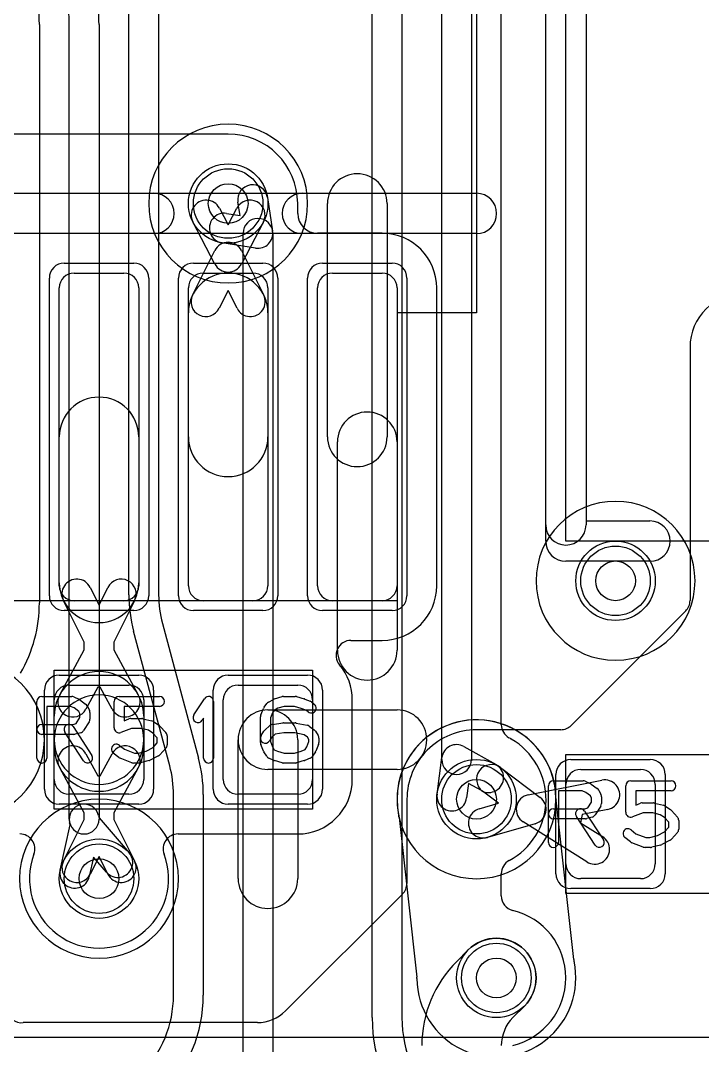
# Model space of a CAD drawing. Extents: x 0 to 23.1, y -0.5 to 20.
# Drawn here: x 5 to 8.44, y 2.76 to 7.92 of the extents above; entities that cross this region are included whole.
import ezdxf

# ---------------------------------------------------------------- set-up
doc = ezdxf.new("R2010")
doc.units = 0
for name, color, linetype in [('Hole', 1, 'CONTINUOUS'), ('L1', 3, 'CONTINUOUS'), ('L2', 3, 'CONTINUOUS'), ('L3', 3, 'CONTINUOUS'), ('L4', 3, 'CONTINUOUS'), ('MetalMask-A', 176, 'CONTINUOUS'), ('PartsArea-A', 111, 'CONTINUOUS'), ('PartsSilk-A', 221, 'CONTINUOUS'), ('Resist-A', 2, 'CONTINUOUS'), ('Resist-B', 2, 'CONTINUOUS'), ('Silk-A', 140, 'CONTINUOUS')]:
    doc.layers.add(name, color=color, linetype=linetype)

msp = doc.modelspace()

# ---------------------------------------------------------------- linework, layer by layer
at = {"layer": 'Hole'}
for centre in [(6.05, 7), (8, 5.1), (7.3, 4), (5.4, 3.6), (7.4, 3.1)]:
    msp.add_circle(centre, 0.1, dxfattribs=at)
at = {"layer": 'L1'}
for p, q in [((6.05, 7.35004), (1.72505, 7.35004)), ((6.00568, 6.97685), (6.05, 6.892)), ((6.05, 6.892), (6.09432, 6.97685)), ((6.40004, 6.95004), (6.40004, 7)), ((6.55, 5.825), (6.55, 7)), ((6.85, 7), (6.85, 5.825)), ((5.98352, 6.69528), (5.87272, 6.90741)), ((6.22728, 6.90741), (6.11648, 6.69528)), ((6.825, 6.85004), (6.50004, 6.85004)), ((5.87104, 6.53929), (5.98289, 6.76348)), ((6.11711, 6.76348), (6.22896, 6.53929)), ((5.275, 6.65), (5.525, 6.65)), ((5.925, 6.65), (6.175, 6.65)), ((6.575, 6.65), (6.825, 6.65)), ((5.2, 5.075), (5.2, 6.575)), ((5.6, 6.575), (5.6, 5.075)), ((5.85, 5.075), (5.85, 6.575)), ((6.05, 6.56201), (6.00526, 6.47233)), ((6.09474, 6.47233), (6.05, 6.56201)), ((6.25, 6.575), (6.25, 5.075)), ((6.5, 5.075), (6.5, 6.575)), ((6.9, 6.575), (6.9, 5.075)), ((7.10004, 5.075), (7.10004, 6.575)), ((5.85, 5.825), (5.85, 6.45)), ((6.25, 6.45), (6.25, 5.825)), ((8.37496, 6.275), (8.37496, 5.00107)), ((5.2, 5.08929), (5.2, 5.825)), ((5.6, 5.825), (5.6, 5.08929)), ((6.6, 4.75), (6.6, 5.8)), ((6.9, 5.8), (6.9, 4.75)), ((5.35526, 5.06696), (5.4, 4.97728)), ((5.4, 4.97728), (5.44474, 5.06696)), ((5.325, 4.79162), (5.22104, 5)), ((5.525, 5), (5.275, 5)), ((5.57896, 5), (5.475, 4.79162)), ((6.175, 5), (5.925, 5)), ((6.825, 5), (6.575, 5)), ((8.35244, 4.94748), (7.77698, 4.37202)), ((5.20215, 4.525), (5.325, 4.75186)), ((5.325, 4.75186), (5.325, 4.79162)), ((5.475, 4.79162), (5.475, 4.75186)), ((5.475, 4.75186), (5.59785, 4.525)), ((6.66818, 4.79996), (6.825, 4.79996)), ((5.25, 4.575), (5.55, 4.575)), ((5.39445, 4.56511), (5.33405, 4.45358)), ((5.40555, 4.56511), (5.39445, 4.56511)), ((5.46595, 4.45358), (5.40555, 4.56511)), ((6.1, 4.575), (6.4, 4.575)), ((5.175, 4.1), (5.175, 4.5)), ((5.625, 4.5), (5.625, 4.1)), ((6.025, 4.1), (6.025, 4.5)), ((6.475, 4.5), (6.475, 4.1)), ((6.67504, 4.1), (6.67504, 4.5)), ((6.25, 4.45), (6.9, 4.45)), ((5.175, 4.3), (5.175, 4.41786)), ((5.625, 4.41786), (5.625, 4.3)), ((7.72395, 4.35005), (7.3, 4.35005)), ((5.175, 4.265), (5.175, 4.3)), ((5.625, 4.3), (5.625, 4.265)), ((6.1, 3.6), (6.1, 4.3)), ((6.4, 4.3), (6.4, 3.6)), ((5.33405, 4.22928), (5.39445, 4.11775)), ((5.40555, 4.11775), (5.46595, 4.22928)), ((5.325, 3.931), (5.20215, 4.15786)), ((5.59785, 4.15786), (5.475, 3.931)), ((6.9, 4.15), (6.25, 4.15)), ((7.42039, 4.15971), (7.62045, 4.00891)), ((7.825, 4.15), (8.125, 4.15)), ((5.39445, 4.11775), (5.40555, 4.11775)), ((7.5608, 4.0226), (7.93143, 4.09574)), ((7.41013, 3.97961), (7.33011, 4.03993)), ((7.75, 3.675), (7.75, 4.075)), ((8.2, 4.075), (8.2, 3.675)), ((5.55, 4.025), (5.25, 4.025)), ((6.4, 4.025), (6.1, 4.025)), ((6.94995, 4.00001), (6.94995, 3.57607)), ((7.31382, 3.95195), (7.41013, 3.97961)), ((5.325, 3.89766), (5.325, 3.931)), ((5.475, 3.931), (5.475, 3.89766)), ((7.96047, 3.94858), (7.83152, 3.92313)), ((5.22104, 3.68929), (5.325, 3.89766)), ((5.475, 3.89766), (5.57896, 3.68929)), ((7.59601, 3.87693), (7.35522, 3.80777)), ((7.85527, 3.6845), (7.53541, 3.88552)), ((7.83152, 3.92313), (7.82381, 3.88144)), ((7.82381, 3.88144), (7.93509, 3.8115)), ((5.7977, 3.82496), (6.4, 3.82496)), ((5.4, 3.712), (5.35526, 3.62233)), ((5.44474, 3.62233), (5.4, 3.712)), ((8.125, 3.6), (7.825, 3.6)), ((6.92743, 3.52248), (6.33857, 2.93362)), ((7.20074, 3.18358), (7.25858, 3.24142)), ((7.54142, 2.95858), (7.48358, 2.90073)), ((6.19715, 2.87504), (5.01855, 2.87504))]:
    msp.add_line(p, q, dxfattribs=at)
for centre in [(6.05, 7), (8, 5.1), (7.3, 4), (5.4, 3.6), (7.4, 3.1)]:
    msp.add_circle(centre, 0.2, dxfattribs=at)
for centre, radius, start, end in [((6.05, 7), 0.35004, 0, 90), ((6.7, 7), 0.15, 0, 180), ((5.9392, 6.94213), 0.075, 27.57637, -152.42098), ((6.1608, 6.94213), 0.075, -27.57637, 152.42098), ((6.50004, 6.95004), 0.1, 180, -90), ((6.825, 6.575), 0.27504, 0, 90), ((6.05, 6.73), 0.075, 26.5138, 153.4862), ((6.05, 6.73), 0.075, -152.42363, -27.57637), ((5.275, 6.575), 0.075, 90, 180), ((5.525, 6.575), 0.075, 0, 90), ((6.05, 6.45), 0.2, 0, 180), ((5.925, 6.575), 0.075, 90, 180), ((6.175, 6.575), 0.075, 0, 90), ((6.575, 6.575), 0.075, 90, 180), ((6.825, 6.575), 0.075, 0, 90), ((5.93815, 6.50581), 0.075, 153.4862, -26.51494), ((6.16185, 6.50581), 0.075, -153.4862, 26.51494), ((8.65, 6.275), 0.27504, 90, 180), ((5.4, 5.825), 0.2, 0, 180), ((6.75, 5.8), 0.15, 0, 180), ((6.05, 5.825), 0.2, 180, 0), ((6.7, 5.825), 0.15, 180, 0), ((5.4, 5.08929), 0.2, 180, 0), ((5.275, 5.075), 0.075, 180, -90), ((5.28815, 5.03348), 0.075, 26.5138, -153.48506), ((5.51185, 5.03348), 0.075, -26.5138, 153.48506), ((5.525, 5.075), 0.075, -90, 0), ((5.925, 5.075), 0.075, 180, -90), ((6.175, 5.075), 0.075, -90, 0), ((6.575, 5.075), 0.075, 180, -90), ((6.825, 5.075), 0.27504, -90, 0), ((6.825, 5.075), 0.075, -90, 0), ((8.29996, 5.00107), 0.075, -44.9946, 0), ((8.29941, 5.00051), 0.075, -45, -44.39498), ((6.66818, 4.72496), 0.075, 90, -140.00858), ((6.75, 4.75), 0.15, 180, 0), ((6.4, 4.5), 0.27504, 0, 39.99121), ((5.4, 4.41786), 0.225, 0, 180), ((5.25, 4.5), 0.075, 90, 180), ((5.55, 4.5), 0.075, 0, 90), ((6.1, 4.5), 0.075, 90, 180), ((6.4, 4.5), 0.075, 0, 90), ((5.4, 4.3), 0.225, 0, 180), ((5.2681, 4.48929), 0.075, 151.56575, -28.43679), ((5.5319, 4.48929), 0.075, -151.56575, 28.43679), ((6.25, 4.3), 0.15, 90, -90), ((6.25, 4.3), 0.15, 0, 180), ((6.9, 4.3), 0.15, -90, 90), ((7.29999, 4.00001), 0.35004, 89.99836, 180), ((7.72395, 4.42505), 0.075, -90, -45), ((5.4, 4.3), 0.225, 180, 0), ((5.4, 4.265), 0.225, 180, 0), ((5.2681, 4.19357), 0.075, 28.43425, -151.56321), ((5.5319, 4.19357), 0.075, -28.43425, 151.56321), ((7.37525, 4.09982), 0.075, 52.99411, -127.00803), ((7.825, 4.075), 0.075, 90, 180), ((8.125, 4.075), 0.075, 0, 90), ((5.25, 4.1), 0.075, 180, -90), ((5.55, 4.1), 0.075, -90, 0), ((6.1, 4.1), 0.075, 180, -90), ((6.4, 4.1), 0.27504, -90, 0), ((6.4, 4.1), 0.075, -90, 0), ((7.94595, 4.02216), 0.075, -78.83689, 101.16329), ((7.57532, 3.94902), 0.075, 101.16311, -122.14952), ((7.57531, 3.94902), 0.075, -73.97905, 52.99411), ((7.33452, 3.87986), 0.075, 106.02095, -73.97481), ((5.0023, 3.74996), 0.075, -20.65797, 90), ((5.7977, 3.74996), 0.075, 90, -159.34203), ((7.89518, 3.748), 0.075, -122.14952, 57.85218), ((5.4, 3.59998), 0.35004, 159.33667, 20.66333), ((5.28815, 3.65581), 0.075, 153.4862, -26.51596), ((5.51185, 3.65581), 0.075, -153.4862, 26.51596), ((7.825, 3.675), 0.075, 180, -90), ((8.125, 3.675), 0.075, -90, 0), ((6.25, 3.6), 0.15, 180, 0), ((6.87495, 3.57607), 0.075, -44.9946, 0), ((6.8744, 3.57551), 0.075, -45, -44.39498), ((7.4, 3.1), 0.2, -45, 135), ((7.625, 2.75931), 0.6, 134.99932, 180), ((5.00948, 2.94949), 0.075, -168.08931, -83.05407), ((6.19715, 3.07504), 0.2, -90, -45), ((7.625, 2.75931), 0.2, 135, 180)]:
    msp.add_arc(centre, radius, start, end, dxfattribs=at)
at = {"layer": 'L2'}
for p, q in [((7.78976, 3.19245), (7.70049, 3.99604)), ((6.91024, 3.90755), (6.99951, 3.10396))]:
    msp.add_line(p, q, dxfattribs=at)
msp.add_circle((8, 5.1), 0.2, dxfattribs=at)
for centre, radius, start, end in [((6.05, 7), 0.40004, 90, -90), ((6.05, 7), 0.40004, -90, 90), ((4.725, 4.3), 0.40004, -90, 90), ((7.30001, 3.99998), 0.40004, 0.62304, -167.83642), ((5.4, 3.6), 0.40004, 90, -90), ((5.4, 3.6), 0.40004, -90, 90), ((7.77503, 4.00432), 0.075, 179.99236, -173.6615), ((6.83563, 3.89989), 0.075, 5.86186, 12.16092), ((7.39999, 3.10002), 0.40004, -179.47722, 12.16358), ((7.86437, 3.20011), 0.075, -174.13814, -167.83908), ((6.92497, 3.09568), 0.075, 0.52711, 6.3385)]:
    msp.add_arc(centre, radius, start, end, dxfattribs=at)
at = {"layer": 'L3'}
msp.add_line((11.4536, 2.8), (2.2, 2.8), dxfattribs=at)
msp.add_circle((7.4, 3.1), 0.2, dxfattribs=at)
for centre, start, end in [((6.05, 7), 90, -90), ((6.05, 7), -90, 90), ((8, 5.1), 90, -90), ((8, 5.1), -90, 90), ((4.725, 4.3), -90, 90), ((7.3, 4), 90, -90), ((7.3, 4), -90, 90), ((5.4, 3.6), 90, -90), ((5.4, 3.6), -90, 90)]:
    msp.add_arc(centre, 0.40004, start, end, dxfattribs=at)
at = {"layer": 'L4'}
for p, q in [((7.125, 4.2), (7.125, 12.237)), ((7.275, 12.237), (7.275, 4.2)), ((7.42504, 4.37517), (7.42504, 12.23697)), ((6.775, 2.9), (6.775, 9.45)), ((6.925, 9.45), (6.925, 2.9)), ((5.55, 5.03), (5.55, 9.33679)), ((5.7, 9.33679), (5.7, 5.03)), ((5.1, 7.90192), (5.1, 4.98976)), ((5.25, 3.9), (5.25, 7.90191)), ((5.4, 7.90191), (5.4, 3.9)), ((6.2476, 7.03093), (6.2741, 6.8616)), ((6.11, 6.94), (6.0994, 7.00773)), ((6.04227, 6.9506), (6.11, 6.94)), ((6.125, 2.47499), (6.125, 6.85)), ((6.275, 6.85), (6.275, 2.47499)), ((6.1884, 6.7759), (6.01907, 6.8024)), ((5.71908, 4.88506), (5.90081, 4.20686)), ((5.75592, 4.16804), (5.57419, 4.84624)), ((7.47084, 4.30553), (7.46314, 4.30988)), ((7.23687, 4.2653), (7.39831, 4.17417)), ((7.10168, 4.02584), (7.12563, 4.20968)), ((7.26, 4.08), (7.25042, 4.00646)), ((7.32457, 4.04355), (7.26, 4.08)), ((5.775, 3.01303), (5.775, 4.0231)), ((5.925, 4.0231), (5.925, 3.01303)), ((5.25504, 3.8706), (5.25224, 3.88181)), ((5.39776, 3.91819), (5.40057, 3.90697)), ((5.40057, 3.90697), (5.55196, 3.73003)), ((5.20472, 3.64323), (5.25504, 3.8706)), ((5.37283, 3.70865), (5.35118, 3.61081)), ((5.43798, 3.63251), (5.37283, 3.70865)), ((7.42504, 3.51311), (7.42504, 3.62498))]:
    msp.add_line(p, q, dxfattribs=at)
for centre in [(6.05, 7), (8, 5.1), (7.3, 4), (5.4, 3.6), (7.4, 3.1)]:
    msp.add_circle(centre, 0.2, dxfattribs=at)
for centre, radius, start, end in [((4.325, 7.90191), 1.075, 0, 14.99998), ((4.325, 7.90191), 0.925, 0, 15.00017), ((4.325, 7.90192), 0.775, 0, 15.00042), ((6.1735, 7.01933), 0.075, 8.89717, -171.10541), ((6.03067, 6.8765), 0.075, 81.10283, -98.89459), ((6.2, 6.85), 0.075, 0, 180), ((6.2, 6.85), 0.075, -98.89717, 8.89717), ((6.26, 5.03), 0.71, 180, -164.99994), ((6.26, 5.03), 0.56, 180, -164.99991), ((4.39, 4.98976), 0.71, -29.99922, 0), ((7.50004, 4.37517), 0.075, 180, -119.47387), ((7.29999, 4), 0.35004, -61.92318, 60.01149), ((7.50894, 4.37013), 0.07501, -120.53139, -118.60497), ((7.36146, 4.10885), 0.22504, 59.90301, 60.27817), ((7.51192, 4.36844), 0.075, -120.09642, -119.53169), ((7.2, 4.19999), 0.075, 60.55361, 172.5765), ((5.215, 4.0231), 0.71, 0, 14.99983), ((7.2, 4.2), 0.075, 180, 0), ((5.215, 4.0231), 0.56, 0, 15.00009), ((7.36144, 4.10886), 0.075, -119.44639, 60.55605), ((5.325, 3.9), 0.075, 14.03624, -165.96376), ((7.17605, 4.01615), 0.075, 172.5765, -7.42248), ((5.325, 3.9), 0.075, 180, 0), ((5.49497, 3.68127), 0.075, -139.45008, 40.55168), ((7.50004, 3.62498), 0.075, 118.07878, 180), ((5.27795, 3.62702), 0.075, 167.51842, -12.48019), ((7.50004, 3.51311), 0.075, 180, -103.61192), ((7.4, 3.1), 0.35005, -76.38694, 76.38694), ((5.215, 3.01302), 0.56, -45, 0.00102), ((5.215, 3.01302), 0.71, -45, 0.00081), ((7.55, 2.9), 0.775, 180, -90), ((7.55, 2.9), 0.625, 180, -90)]:
    msp.add_arc(centre, radius, start, end, dxfattribs=at)
at = {"layer": 'MetalMask-A'}
for p, q in [((5.275, 6.65), (5.525, 6.65)), ((5.925, 6.65), (6.175, 6.65)), ((6.575, 6.65), (6.825, 6.65)), ((5.2, 5.075), (5.2, 6.575)), ((5.6, 6.575), (5.6, 5.075)), ((5.85, 5.075), (5.85, 6.575)), ((6.25, 6.575), (6.25, 5.075)), ((6.5, 5.075), (6.5, 6.575)), ((6.9, 6.575), (6.9, 5.075)), ((5.525, 5), (5.275, 5)), ((6.175, 5), (5.925, 5)), ((6.825, 5), (6.575, 5)), ((5.25, 4.575), (5.55, 4.575)), ((6.1, 4.575), (6.4, 4.575)), ((5.175, 4.1), (5.175, 4.5)), ((5.625, 4.5), (5.625, 4.1)), ((6.025, 4.1), (6.025, 4.5)), ((6.475, 4.5), (6.475, 4.1)), ((7.825, 4.15), (8.125, 4.15)), ((7.75, 3.675), (7.75, 4.075)), ((8.2, 4.075), (8.2, 3.675)), ((5.55, 4.025), (5.25, 4.025)), ((6.4, 4.025), (6.1, 4.025)), ((8.125, 3.6), (7.825, 3.6))]:
    msp.add_line(p, q, dxfattribs=at)
for centre, start, end in [((5.275, 6.575), 90, 180), ((5.525, 6.575), 0, 90), ((5.925, 6.575), 90, 180), ((6.175, 6.575), 0, 90), ((6.575, 6.575), 90, 180), ((6.825, 6.575), 0, 90), ((5.275, 5.075), 180, -90), ((5.525, 5.075), -90, 0), ((5.925, 5.075), 180, -90), ((6.175, 5.075), -90, 0), ((6.575, 5.075), 180, -90), ((6.825, 5.075), -90, 0), ((5.25, 4.5), 90, 180), ((5.55, 4.5), 0, 90), ((6.1, 4.5), 90, 180), ((6.4, 4.5), 0, 90), ((7.825, 4.075), 90, 180), ((8.125, 4.075), 0, 90), ((5.25, 4.1), 180, -90), ((5.55, 4.1), -90, 0), ((6.1, 4.1), 180, -90), ((6.4, 4.1), -90, 0), ((7.825, 3.675), 180, -90), ((8.125, 3.675), -90, 0)]:
    msp.add_arc(centre, 0.075, start, end, dxfattribs=at)
at = {"layer": 'PartsArea-A'}
for p, q in [((7.3, 10.95), (7.3, 6.45)), ((7.75, 5.3), (7.75, 10.1)), ((7.3, 6.45), (6.9, 6.45)), ((6.9, 6.45), (6.9, 5)), ((8.575, 5.3), (7.75, 5.3)), ((6.9, 5), (2.6, 5)), ((5.175, 3.95), (5.175, 4.65)), ((5.175, 4.65), (6.475, 4.65)), ((6.475, 4.65), (6.475, 3.95)), ((7.75, 3.525), (7.75, 4.225)), ((7.75, 4.225), (9.05, 4.225)), ((6.475, 3.95), (5.175, 3.95)), ((9.05, 3.525), (7.75, 3.525))]:
    msp.add_line(p, q, dxfattribs=at)
at = {"layer": 'PartsSilk-A'}
for p, q in [((7.6484, 5.3), (7.6484, 10.1)), ((7.8516, 9.9984), (7.8516, 5.4016)), ((2.3016, 7.0516), (7.3, 7.0516)), ((7.3, 6.8484), (2.2, 6.8484)), ((7.8516, 5.4016), (8.1734, 5.4016)), ((8.1734, 5.1984), (7.75, 5.1984)), ((5.0875, 4.20741), (5.0875, 4.49259)), ((5.1125, 4.51759), (5.2625, 4.51759)), ((5.27265, 4.51544), (5.29765, 4.50433)), ((5.3022, 4.5017), (5.33276, 4.47948)), ((5.47639, 4.35926), (5.47639, 4.49259)), ((5.50139, 4.51759), (5.70417, 4.51759)), ((5.87763, 4.4247), (5.93041, 4.50618)), ((5.97639, 4.49259), (5.97639, 4.20741)), ((6.25254, 4.48818), (6.27754, 4.50299)), ((6.28341, 4.50552), (6.3223, 4.51663)), ((6.32917, 4.51759), (6.3875, 4.51759)), ((6.39437, 4.51663), (6.43326, 4.50552)), ((6.43567, 4.50469), (6.46345, 4.49358)), ((5.2572, 4.46759), (5.1375, 4.46759)), ((5.1375, 4.46759), (5.1375, 4.20741)), ((5.27493, 4.45971), (5.2572, 4.46759)), ((5.29843, 4.44263), (5.27493, 4.45971)), ((5.30417, 4.43114), (5.29843, 4.44263)), ((5.34042, 4.47044), (5.35153, 4.44822)), ((5.70417, 4.46759), (5.52639, 4.46759)), ((5.52639, 4.46759), (5.52639, 4.39554)), ((6.21442, 4.42442), (6.22831, 4.45776)), ((6.23139, 4.46315), (6.24528, 4.48167)), ((6.2823, 4.44769), (6.27327, 4.43565)), ((6.30025, 4.45833), (6.2823, 4.44769)), ((6.33267, 4.46759), (6.30025, 4.45833)), ((6.384, 4.46759), (6.33267, 4.46759)), ((6.41829, 4.45779), (6.384, 4.46759)), ((6.44145, 4.44853), (6.41829, 4.45779)), ((6.45244, 4.43974), (6.44145, 4.44853)), ((6.46979, 4.48989), (6.48368, 4.47878)), ((5.28542, 4.38087), (5.30417, 4.41087)), ((5.30417, 4.41087), (5.30417, 4.43114)), ((5.35037, 4.39045), (5.32259, 4.34601)), ((5.35417, 4.43704), (5.35417, 4.4037)), ((5.52639, 4.39554), (5.55082, 4.40484)), ((5.55972, 4.40648), (5.61528, 4.40648)), ((5.62134, 4.40573), (5.66578, 4.39462)), ((5.67359, 4.39117), (5.70137, 4.37265)), ((5.92639, 4.40801), (5.91959, 4.39752)), ((5.92639, 4.20741), (5.92639, 4.40801)), ((6.2125, 4.28519), (6.2125, 4.41481)), ((6.27327, 4.43565), (6.2625, 4.40981)), ((6.2625, 4.40981), (6.2625, 4.29019)), ((5.1125, 4.37685), (5.27033, 4.37685)), ((5.32214, 4.19373), (5.22769, 4.33817)), ((5.26953, 4.36553), (5.36398, 4.22109)), ((5.27033, 4.37685), (5.28542, 4.38087)), ((5.56432, 4.35648), (5.51029, 4.3359)), ((5.6122, 4.35648), (5.56432, 4.35648)), ((5.64946, 4.34717), (5.6122, 4.35648)), ((5.67112, 4.33273), (5.64946, 4.34717)), ((5.70593, 4.36875), (5.73649, 4.33542)), ((6.2163, 4.32066), (6.23019, 4.34288)), ((6.23478, 4.34832), (6.25978, 4.37054)), ((6.27291, 4.37661), (6.32569, 4.38402)), ((6.32917, 4.38426), (6.3875, 4.38426)), ((6.3924, 4.38377), (6.44796, 4.37266)), ((6.45794, 4.36824), (6.48294, 4.34972)), ((6.48926, 4.34287), (6.50314, 4.32065)), ((5.27361, 4.32685), (5.1125, 4.32685)), ((5.30783, 4.3351), (5.28005, 4.32769)), ((5.69306, 4.30879), (5.67112, 4.33273)), ((5.69306, 4.2838), (5.69306, 4.30879)), ((5.74306, 4.31852), (5.74306, 4.27407)), ((6.27068, 4.31333), (6.2587, 4.29416)), ((6.2625, 4.29019), (6.27368, 4.26336)), ((6.28735, 4.32814), (6.27068, 4.31333)), ((6.33092, 4.33426), (6.28735, 4.32814)), ((6.38502, 4.33426), (6.33092, 4.33426)), ((6.43267, 4.32473), (6.38502, 4.33426)), ((6.44937, 4.31236), (6.43267, 4.32473)), ((6.44577, 4.26336), (6.45694, 4.29019)), ((6.45694, 4.30024), (6.44937, 4.31236)), ((6.45694, 4.29019), (6.45694, 4.30024)), ((6.50694, 4.30741), (6.50694, 4.28519)), ((5.50312, 4.27137), (5.52784, 4.2516)), ((5.52784, 4.2516), (5.57821, 4.23241)), ((5.59831, 4.23241), (5.63678, 4.24203)), ((5.63678, 4.24203), (5.67196, 4.26079)), ((5.67196, 4.26079), (5.69306, 4.2838)), ((5.73649, 4.25717), (5.70593, 4.22384)), ((6.22831, 4.24224), (6.21442, 4.27558)), ((6.24408, 4.21638), (6.23019, 4.2386)), ((6.27368, 4.26336), (6.28242, 4.24937)), ((6.28242, 4.24937), (6.29883, 4.24208)), ((6.29883, 4.24208), (6.33267, 4.23241)), ((6.384, 4.23241), (6.41829, 4.24221)), ((6.41829, 4.24221), (6.4373, 4.24981)), ((6.4373, 4.24981), (6.44577, 4.26336)), ((6.48926, 4.2386), (6.47537, 4.21638)), ((6.50502, 4.27558), (6.49114, 4.24224)), ((5.49966, 4.21011), (5.47188, 4.23233)), ((5.56471, 4.18405), (5.50638, 4.20627)), ((5.60139, 4.18241), (5.57361, 4.18241)), ((5.57821, 4.23241), (5.59831, 4.23241)), ((5.65189, 4.19427), (5.60745, 4.18316)), ((5.69926, 4.21868), (5.65759, 4.19646)), ((6.28013, 4.19567), (6.25513, 4.20678)), ((6.3223, 4.18337), (6.28341, 4.19448)), ((6.3875, 4.18241), (6.32917, 4.18241)), ((6.33267, 4.23241), (6.384, 4.23241)), ((6.43326, 4.19448), (6.39437, 4.18337)), ((6.46345, 4.20642), (6.43567, 4.19531)), ((7.6875, 4.09259), (7.8375, 4.09259)), ((7.84765, 4.09044), (7.87265, 4.07933)), ((8.07639, 4.09259), (8.27917, 4.09259)), ((7.6625, 3.78241), (7.6625, 4.06759)), ((7.8322, 4.04259), (7.7125, 4.04259)), ((7.7125, 4.04259), (7.7125, 3.78241)), ((7.84993, 4.03471), (7.8322, 4.04259)), ((7.87343, 4.01763), (7.84993, 4.03471)), ((7.8772, 4.0767), (7.90776, 4.05448)), ((7.91542, 4.04544), (7.92653, 4.02322)), ((8.05139, 3.93426), (8.05139, 4.06759)), ((8.27917, 4.04259), (8.10139, 4.04259)), ((8.10139, 4.04259), (8.10139, 3.97054)), ((7.86042, 3.95587), (7.87917, 3.98587)), ((7.87917, 4.00614), (7.87343, 4.01763)), ((7.87917, 3.98587), (7.87917, 4.00614)), ((7.92917, 4.01204), (7.92917, 3.9787)), ((8.10139, 3.97054), (8.12582, 3.97984)), ((8.13472, 3.98148), (8.19028, 3.98148)), ((8.19634, 3.98073), (8.24078, 3.96962)), ((7.6875, 3.95185), (7.84533, 3.95185)), ((7.84453, 3.94053), (7.93898, 3.79609)), ((7.84533, 3.95185), (7.86042, 3.95587)), ((7.92537, 3.96545), (7.89759, 3.92101)), ((8.13932, 3.93148), (8.08529, 3.9109)), ((8.1872, 3.93148), (8.13932, 3.93148)), ((8.22446, 3.92217), (8.1872, 3.93148)), ((8.24859, 3.96617), (8.27637, 3.94765)), ((8.28093, 3.94375), (8.31149, 3.91042)), ((7.84861, 3.90185), (7.6875, 3.90185)), ((7.89714, 3.76873), (7.80269, 3.91317)), ((7.88283, 3.9101), (7.85505, 3.90269)), ((8.24612, 3.90773), (8.22446, 3.92217)), ((8.26806, 3.88379), (8.24612, 3.90773)), ((8.26806, 3.8588), (8.26806, 3.88379)), ((8.31806, 3.89352), (8.31806, 3.84907)), ((8.07812, 3.84637), (8.10284, 3.8266)), ((8.10284, 3.8266), (8.15321, 3.80741)), ((8.21178, 3.81703), (8.24696, 3.83579)), ((8.24696, 3.83579), (8.26806, 3.8588)), ((8.31149, 3.83217), (8.28093, 3.79884)), ((8.07466, 3.78511), (8.04688, 3.80733)), ((8.13971, 3.75905), (8.08138, 3.78127)), ((8.15321, 3.80741), (8.17331, 3.80741)), ((8.17331, 3.80741), (8.21178, 3.81703)), ((8.22689, 3.76927), (8.18245, 3.75816)), ((8.27426, 3.79368), (8.23259, 3.77146)), ((8.17639, 3.75741), (8.14861, 3.75741))]:
    msp.add_line(p, q, dxfattribs=at)
for centre, radius, start, end in [((7.3, 6.95), 0.1016, -90, 90), ((8.1734, 5.3), 0.1016, -90, 90), ((7.75, 5.3), 0.1016, 180, -90), ((5.1125, 4.49259), 0.025, 90, 180), ((5.2625, 4.49259), 0.025, 66.04914, 90), ((5.2875, 4.48148), 0.025, 53.98274, 66.03964), ((5.50139, 4.49259), 0.025, 90, 180), ((5.70417, 4.49259), 0.025, -90, 90), ((5.95139, 4.49259), 0.025, 0, 147.06619), ((6.29028, 4.48148), 0.025, 105.94854, 120.63752), ((6.32917, 4.49259), 0.025, 90, 105.94854), ((6.3875, 4.49259), 0.025, 74.05146, 90), ((6.42639, 4.48148), 0.025, 68.2071, 74.05146), ((6.45417, 4.47037), 0.025, 51.33303, 68.2071), ((5.31806, 4.45926), 0.025, 26.56505, 53.97932), ((5.32917, 4.43704), 0.025, 0, 26.56505), ((6.25139, 4.44815), 0.025, 143.1301, 157.39424), ((6.26528, 4.46667), 0.025, 120.63752, 143.1301), ((6.46806, 4.45926), 0.025, -128.66697, 51.34522), ((5.32917, 4.4037), 0.025, -32.00538, 0), ((5.55972, 4.38148), 0.025, 90, 110.85364), ((5.61528, 4.38148), 0.025, 75.96932, 90), ((5.65972, 4.37037), 0.025, 56.30358, 75.96376), ((5.89861, 4.41111), 0.025, 147.06646, -32.93381), ((6.2375, 4.41481), 0.025, 157.39424, 180), ((5.1125, 4.35185), 0.025, 90, -90), ((5.24861, 4.35185), 0.025, 33.18146, -146.81914), ((5.30139, 4.35926), 0.025, -75.07449, -32.01002), ((5.50139, 4.35926), 0.025, 180, -69.1435), ((5.6875, 4.35185), 0.025, 42.5203, 56.30993), ((6.25139, 4.32963), 0.025, 131.62783, 147.99462), ((6.27639, 4.35185), 0.025, 98.00047, 131.62783), ((6.32917, 4.35926), 0.025, 90, 98.00047), ((6.3875, 4.35926), 0.025, 78.69456, 90), ((6.44306, 4.34815), 0.025, 53.47387, 78.69456), ((6.46806, 4.32963), 0.025, 31.98594, 53.47387), ((5.27361, 4.35185), 0.025, -90, -75.06473), ((5.71806, 4.31852), 0.025, 0, 42.51745), ((6.2375, 4.30741), 0.025, 147.99462, -32.01002), ((6.2375, 4.28519), 0.025, 180, -157.39424), ((6.48194, 4.30741), 0.025, 0, 31.98594), ((6.48194, 4.28519), 0.025, -22.60576, 0), ((5.4875, 4.25185), 0.025, 51.33303, -128.65478), ((5.71806, 4.27407), 0.025, -42.5203, 0), ((6.25139, 4.25185), 0.025, -157.39424, -147.99462), ((6.46806, 4.25185), 0.025, -32.00538, -22.60576), ((5.1125, 4.20741), 0.025, 180, 0), ((5.34306, 4.20741), 0.025, -146.81854, 33.18086), ((5.51528, 4.22963), 0.025, -128.66697, -110.85364), ((5.57361, 4.20741), 0.025, -110.8565, -90), ((5.60139, 4.20741), 0.025, -90, -75.96376), ((5.64583, 4.21852), 0.025, -75.96932, -61.9318), ((5.6875, 4.24074), 0.025, -61.9383, -42.51745), ((5.95139, 4.20741), 0.025, 180, 0), ((6.26528, 4.22963), 0.025, -147.99462, -113.95086), ((6.29028, 4.21852), 0.025, -113.95086, -105.94854), ((6.32917, 4.20741), 0.025, -105.94854, -90), ((6.3875, 4.20741), 0.025, -90, -74.05146), ((6.42639, 4.21852), 0.025, -74.05146, -68.2071), ((6.45417, 4.22963), 0.025, -68.2071, -32.00538), ((7.6875, 4.06759), 0.025, 90, 180), ((7.8375, 4.06759), 0.025, 66.04914, 90), ((7.8625, 4.05648), 0.025, 53.98274, 66.03964), ((8.07639, 4.06759), 0.025, 90, 180), ((8.27917, 4.06759), 0.025, -90, 90), ((7.89306, 4.03426), 0.025, 26.56505, 53.97932), ((7.90417, 3.9787), 0.025, -32.00538, 0), ((7.90417, 4.01204), 0.025, 0, 26.56505), ((8.13472, 3.95648), 0.025, 90, 110.85364), ((8.19028, 3.95648), 0.025, 75.96932, 90), ((7.6875, 3.92685), 0.025, 90, -90), ((7.82361, 3.92685), 0.025, 33.18146, -146.81914), ((8.07639, 3.93426), 0.025, 180, -69.1435), ((8.23472, 3.94537), 0.025, 56.30358, 75.96376), ((8.2625, 3.92685), 0.025, 42.5203, 56.30993), ((7.84861, 3.92685), 0.025, -90, -75.06473), ((7.87639, 3.93426), 0.025, -75.07449, -32.01002), ((8.29306, 3.89352), 0.025, 0, 42.51745), ((8.0625, 3.82685), 0.025, 51.33303, -128.65478), ((8.29306, 3.84907), 0.025, -42.5203, 0), ((7.6875, 3.78241), 0.025, 180, 0), ((7.91806, 3.78241), 0.025, -146.81854, 33.18086), ((8.09028, 3.80463), 0.025, -128.66697, -110.85364), ((8.22083, 3.79352), 0.025, -75.96932, -61.9318), ((8.2625, 3.81574), 0.025, -61.9383, -42.51745), ((8.14861, 3.78241), 0.025, -110.8565, -90), ((8.17639, 3.78241), 0.025, -90, -75.96376)]:
    msp.add_arc(centre, radius, start, end, dxfattribs=at)
at = {"layer": 'Resist-A'}
for p, q in [((5.225, 6.7), (5.575, 6.7)), ((5.875, 6.7), (6.225, 6.7)), ((6.525, 6.7), (6.875, 6.7)), ((5.15, 5.025), (5.15, 6.625)), ((5.65, 6.625), (5.65, 5.025)), ((5.8, 5.025), (5.8, 6.625)), ((6.3, 6.625), (6.3, 5.025)), ((6.45, 5.025), (6.45, 6.625)), ((6.95, 6.625), (6.95, 5.025)), ((5.575, 4.95), (5.225, 4.95)), ((6.225, 4.95), (5.875, 4.95)), ((6.875, 4.95), (6.525, 4.95)), ((5.2, 4.625), (5.6, 4.625)), ((6.05, 4.625), (6.45, 4.625)), ((5.125, 4.05), (5.125, 4.55)), ((5.675, 4.55), (5.675, 4.05)), ((5.975, 4.05), (5.975, 4.55)), ((6.525, 4.55), (6.525, 4.05)), ((7.775, 4.2), (8.175, 4.2)), ((7.7, 3.625), (7.7, 4.125)), ((8.25, 4.125), (8.25, 3.625)), ((5.6, 3.975), (5.2, 3.975)), ((6.45, 3.975), (6.05, 3.975)), ((8.175, 3.55), (7.775, 3.55))]:
    msp.add_line(p, q, dxfattribs=at)
for centre in [(6.05, 7), (8, 5.1), (7.3, 4), (5.4, 3.6), (7.4, 3.1)]:
    msp.add_circle(centre, 0.175, dxfattribs=at)
for centre, start, end in [((5.225, 6.625), 90, 180), ((5.575, 6.625), 0, 90), ((5.875, 6.625), 90, 180), ((6.225, 6.625), 0, 90), ((6.525, 6.625), 90, 180), ((6.875, 6.625), 0, 90), ((5.225, 5.025), 180, -90), ((5.575, 5.025), -90, 0), ((5.875, 5.025), 180, -90), ((6.225, 5.025), -90, 0), ((6.525, 5.025), 180, -90), ((6.875, 5.025), -90, 0), ((5.2, 4.55), 90, 180), ((5.6, 4.55), 0, 90), ((6.05, 4.55), 90, 180), ((6.45, 4.55), 0, 90), ((7.775, 4.125), 90, 180), ((8.175, 4.125), 0, 90), ((5.2, 4.05), 180, -90), ((5.6, 4.05), -90, 0), ((6.05, 4.05), 180, -90), ((6.45, 4.05), -90, 0), ((7.775, 3.625), 180, -90), ((8.175, 3.625), -90, 0)]:
    msp.add_arc(centre, 0.075, start, end, dxfattribs=at)
at = {"layer": 'Resist-B'}
for centre in [(6.05, 7), (8, 5.1), (7.3, 4), (5.4, 3.6), (7.4, 3.1)]:
    msp.add_circle(centre, 0.175, dxfattribs=at)
at = {"layer": 'Silk-A'}
for p, q in [((7.6484, 5.38165), (7.6484, 10.01835)), ((7.8516, 10.01835), (7.8516, 5.38165)), ((4.97327, 7.0516), (5.67673, 7.0516)), ((6.42327, 7.0516), (7.3, 7.0516)), ((5.67673, 6.8484), (4.97327, 6.8484)), ((7.3, 6.8484), (6.42327, 6.8484))]:
    msp.add_line(p, q, dxfattribs=at)
for centre, start, end in [((5.67673, 6.95), -90, 90), ((6.42327, 6.95), 90, -90), ((7.3, 6.95), -90, 90), ((7.75, 5.38165), 180, 0)]:
    msp.add_arc(centre, 0.1016, start, end, dxfattribs=at)

doc.saveas('drawing.dxf')
